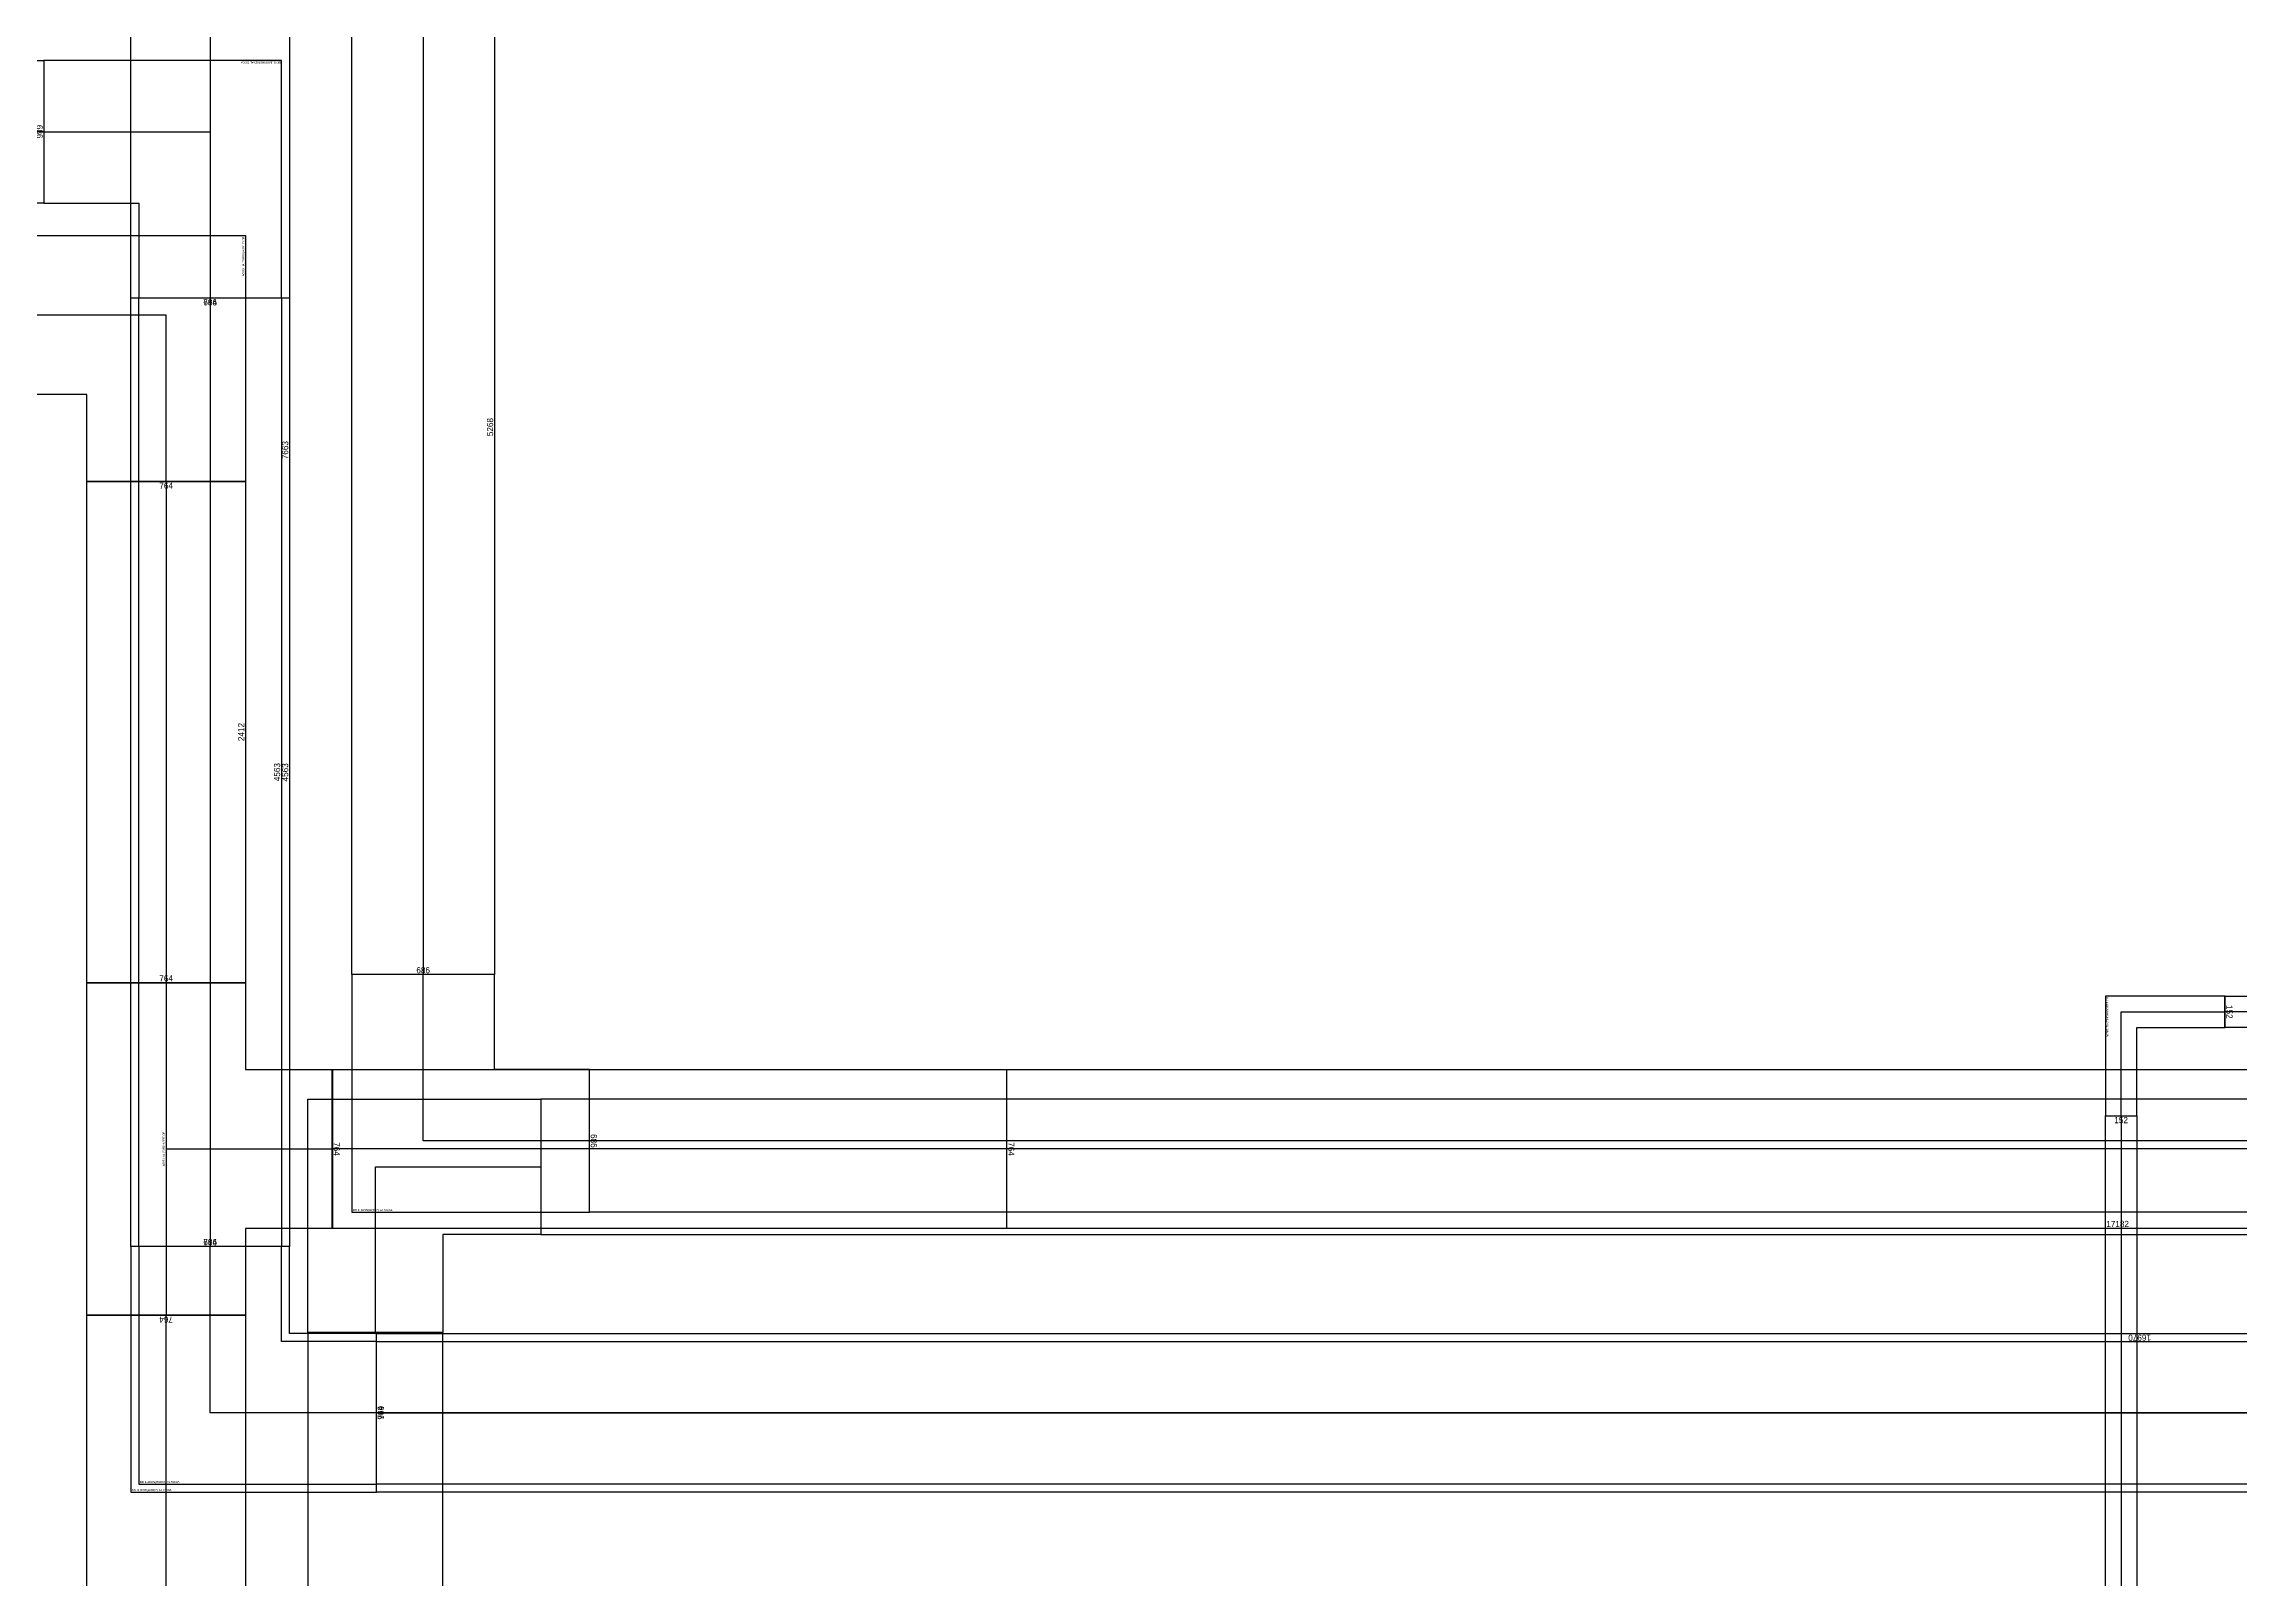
# Model space of a CAD drawing. Header units: millimetres. Extents: x 28486 to 374549, y -351975 to 868946.
# Drawn here: x 273830 to 284398, y -307168 to -299783 of the extents above; entities that cross this region are included whole.
import ezdxf
from ezdxf.enums import TextEntityAlignment as Align

# ---------------------------------------------------------------- set-up
doc = ezdxf.new("R2010")
doc.units = ezdxf.units.MM
doc.header["$LTSCALE"] = 150
doc.layers.get('Defpoints').update_dxf_attribs({"color": 150})
for name, color, linetype in [('-----27 Bus Duct_HV_6.6kV (추후 증설용)', 150, 'Continuous'), ('-----27 Bus Duct_HV_IT BACK UP A', 7, 'Continuous'), ('-----27 Bus Duct_LV_380-220V_IT BACK UP', 2, 'Continuous'), ('-----27 Bus Duct_LV_380-220V_LOAD BANK', 7, 'Continuous'), ('-----27 Bus Duct_LV_380-220V_UT', 41, 'Continuous'), ('-----27 Bus Duct_LV_380-220V_UT B', 71, 'Continuous')]:
    doc.layers.add(name, color=color, linetype=linetype)
doc.styles.add('ELEC', font='')
doc.styles.get("Standard").update_dxf_attribs({"font": ''})
doc.styles.get('ELEC').set_extended_font_data('Dotum')
doc.styles.get('Standard').set_extended_font_data('Dotum')
doc.dimstyles.new('전기통신참고용-치수', dxfattribs={"dimscale": 15, "dimtxt": 2, "dimasz": 0, "dimexe": 0, "dimexo": 0, "dimgap": 0.4, "dimtad": 4, "dimdec": 0, "dimzin": 0, "dimdsep": 46, "dimtxsty": 'Standard', "dimblk": 'NONE', "dimcen": 0, "dimse1": 1, "dimse2": 1, "dimsd1": 1, "dimsd2": 1, "dimclrd": 8, "dimclre": 8, "dimclrt": 8, "dimadec": 0, "dimazin": 0, "dimtfac": 1, "dimtdec": 0, "dimtix": 1, "dimtmove": 2, "dimatfit": 0, "dimldrblk": 'NONE', "dimfxl": 2, "dimtolj": 1, "dimtzin": 0, "dimarcsym": 0})

# ---------------------------------------------------------------- blocks, each defined once
blk = doc.blocks.new('*U15')
at = {"color": 0}
blk.add_lwpolyline([(-382, -382), (800, -382), (800, 382), (382, 382), (382, 800), (-382, 800)], close=True, dxfattribs=at)
at = {"color": 1}
blk.add_lwpolyline([(800, 0), (0, 0), (0, 800)], dxfattribs=at)
at = {"color": 0, "style": 'ELEC'}
blk.add_text('BD ELBOW(HORIZ)-AL 6300A', height=10, dxfattribs=at).set_placement((-377, -372), align=Align.MIDDLE_LEFT)
blk = doc.blocks.new('*U74')
at = {"color": 0}
blk.add_lwpolyline([(-343, -343), (800, -343), (800, 343), (343, 343), (343, 800), (-343, 800)], close=True, dxfattribs=at)
at = {"color": 1}
blk.add_lwpolyline([(800, 0), (0, 0), (0, 800)], dxfattribs=at)
at = {"color": 0, "style": 'ELEC'}
blk.add_text('BD ELBOW(HORIZ)-AL 5000A', height=10, dxfattribs=at).set_placement((-338, -333), align=Align.MIDDLE_LEFT)
blk = doc.blocks.new('*D34')
at = {"layer": 'Defpoints', "color": 0, "transparency": 16777216}
for p in [(0, 4485), (764, 4485), (764, 4485)]:
    blk.add_point(p, dxfattribs=at)
at = {"color": 0, "transparency": 16777216, "insert": (382, 4464), "char_height": 30, "attachment_point": 5}
blk.add_mtext('\\A1;{\\C0;764}', dxfattribs=at)
blk = doc.blocks.new('_None')
blk = doc.blocks.new('*D35')
at = {"layer": 'Defpoints', "color": 0, "transparency": 16777216}
for p in [(764, 4485), (764, 4485), (764, -78)]:
    blk.add_point(p, dxfattribs=at)
at = {"color": 0, "transparency": 16777216, "insert": (743, 2203), "char_height": 30, "attachment_point": 5, "rotation": 90}
blk.add_mtext('\\A1;{\\C0;4563}', dxfattribs=at)
blk = doc.blocks.new('*D36')
at = {"layer": 'Defpoints', "color": 0, "transparency": 16777216}
for p in [(0, -78), (764, -78), (764, -78)]:
    blk.add_point(p, dxfattribs=at)
at = {"color": 0, "transparency": 16777216, "insert": (382, -57), "char_height": 30, "attachment_point": 5}
blk.add_mtext('\\A1;{\\C0;764}', dxfattribs=at)
blk = doc.blocks.new('*D276')
at = {"layer": 'Defpoints', "color": 0, "transparency": 16777216}
for p in [(0, 6250), (686, 6250), (686, 6250)]:
    blk.add_point(p, dxfattribs=at)
at = {"color": 0, "transparency": 16777216, "insert": (343, 6229), "char_height": 30, "attachment_point": 5}
blk.add_mtext('\\A1;{\\C0;686}', dxfattribs=at)
blk = doc.blocks.new('*D277')
at = {"layer": 'Defpoints', "color": 0, "transparency": 16777216}
for p in [(686, 6250), (686, 6250), (686, 840)]:
    blk.add_point(p, dxfattribs=at)
at = {"color": 0, "transparency": 16777216, "insert": (665, 3545), "char_height": 30, "attachment_point": 5, "rotation": 90}
blk.add_mtext('\\A1;{\\C0;5410}', dxfattribs=at)
blk = doc.blocks.new('*D278')
at = {"layer": 'Defpoints', "color": 0, "transparency": 16777216}
for p in [(0, 840), (686, 840), (686, 840)]:
    blk.add_point(p, dxfattribs=at)
at = {"color": 0, "transparency": 16777216, "insert": (343, 861), "char_height": 30, "attachment_point": 5}
blk.add_mtext('\\A1;{\\C0;686}', dxfattribs=at)
blk = doc.blocks.new('*D668')
at = {"layer": 'Defpoints', "color": 0, "transparency": 16777216}
for p in [(686, 14824), (686, 14824), (686, -3746)]:
    blk.add_point(p, dxfattribs=at)
at = {"color": 0, "transparency": 16777216, "insert": (665, 5539), "char_height": 30, "attachment_point": 5, "rotation": 90}
blk.add_mtext('\\A1;{\\C0;18570}', dxfattribs=at)
blk = doc.blocks.new('*D669')
at = {"layer": 'Defpoints', "color": 0, "transparency": 16777216}
for p in [(0, -3746), (686, -3746), (686, -3746)]:
    blk.add_point(p, dxfattribs=at)
at = {"color": 0, "transparency": 16777216, "insert": (343, -3725), "char_height": 30, "attachment_point": 5}
blk.add_mtext('\\A1;{\\C0;686}', dxfattribs=at)
blk = doc.blocks.new('*D2079')
at = {"layer": 'Defpoints', "color": 0, "transparency": 16777216}
for p in [(0, 32406), (764, 32406), (764, 32406), (686, 8011), (686, 8011), (686, -17100)]:
    blk.add_point(p, dxfattribs=at)
at = {"color": 0, "transparency": 16777216, "insert": (382, 32384), "char_height": 30, "attachment_point": 5}
blk.add_mtext('\\A1;{\\C0;764}', dxfattribs=at)
at = {"color": 0, "transparency": 16777216, "insert": (665, -4545), "char_height": 30, "attachment_point": 5, "rotation": 90}
blk.add_mtext('\\A1;{\\C0;25111}', dxfattribs=at)
blk = doc.blocks.new('*D2080')
at = {"layer": 'Defpoints', "color": 0, "transparency": 16777216}
for p in [(764, 32406), (764, 32406), (764, 7255), (0, -17100), (686, -17100), (686, -17100)]:
    blk.add_point(p, dxfattribs=at)
at = {"color": 0, "transparency": 16777216, "insert": (743, 19830), "char_height": 30, "attachment_point": 5, "rotation": 90}
blk.add_mtext('\\A1;{\\C0;25151}', dxfattribs=at)
at = {"color": 0, "transparency": 16777216, "insert": (343, -17079), "char_height": 30, "attachment_point": 5}
blk.add_mtext('\\A1;{\\C0;686}', dxfattribs=at)
blk = doc.blocks.new('*D2081')
at = {"layer": 'Defpoints', "color": 0, "transparency": 16777216}
for p in [(0, 7255), (764, 7255), (764, 7255)]:
    blk.add_point(p, dxfattribs=at)
at = {"color": 0, "transparency": 16777216, "insert": (382, 7276), "char_height": 30, "attachment_point": 5}
blk.add_mtext('\\A1;{\\C0;764}', dxfattribs=at)
blk = doc.blocks.new('*D76')
at = {"layer": 'Defpoints', "color": 0, "transparency": 16777216}
for p in [(0, 4485), (686, 4485), (686, 4485)]:
    blk.add_point(p, dxfattribs=at)
at = {"color": 0, "transparency": 16777216, "insert": (343, 4464), "char_height": 30, "attachment_point": 5}
blk.add_mtext('\\A1;{\\C0;686}', dxfattribs=at)
blk = doc.blocks.new('*D77')
at = {"layer": 'Defpoints', "color": 0, "transparency": 16777216}
for p in [(686, 4485), (686, 4485), (686, -783)]:
    blk.add_point(p, dxfattribs=at)
at = {"color": 0, "transparency": 16777216, "insert": (665, 1851), "char_height": 30, "attachment_point": 5, "rotation": 90}
blk.add_mtext('\\A1;{\\C0;5268}', dxfattribs=at)
blk = doc.blocks.new('*D78')
at = {"layer": 'Defpoints', "color": 0, "transparency": 16777216}
for p in [(0, -783), (686, -783), (686, -783)]:
    blk.add_point(p, dxfattribs=at)
at = {"color": 0, "transparency": 16777216, "insert": (343, -762), "char_height": 30, "attachment_point": 5}
blk.add_mtext('\\A1;{\\C0;686}', dxfattribs=at)
blk = doc.blocks.new('*D989')
at = {"layer": 'Defpoints', "color": 0, "transparency": 16777216}
for p in [(686, 36723), (686, 36723), (686, -783)]:
    blk.add_point(p, dxfattribs=at)
at = {"color": 0, "transparency": 16777216, "insert": (665, 17970), "char_height": 30, "attachment_point": 5, "rotation": 90}
blk.add_mtext('\\A1;{\\C0;37506}', dxfattribs=at)
blk = doc.blocks.new('*D990')
at = {"layer": 'Defpoints', "color": 0, "transparency": 16777216}
for p in [(0, -783), (686, -783), (686, -783)]:
    blk.add_point(p, dxfattribs=at)
at = {"color": 0, "transparency": 16777216, "insert": (343, -762), "char_height": 30, "attachment_point": 5}
blk.add_mtext('\\A1;{\\C0;686}', dxfattribs=at)
blk = doc.blocks.new('*D101')
at = {"layer": 'Defpoints', "color": 0, "transparency": 16777216}
for p in [(0, 4485), (764, 4485), (764, 4485)]:
    blk.add_point(p, dxfattribs=at)
at = {"color": 0, "transparency": 16777216, "insert": (382, 4464), "char_height": 30, "attachment_point": 5}
blk.add_mtext('\\A1;{\\C0;764}', dxfattribs=at)
blk = doc.blocks.new('*D102')
at = {"layer": 'Defpoints', "color": 0, "transparency": 16777216}
for p in [(764, 4485), (764, 4485), (764, -3178)]:
    blk.add_point(p, dxfattribs=at)
at = {"color": 0, "transparency": 16777216, "insert": (743, 653), "char_height": 30, "attachment_point": 5, "rotation": 90}
blk.add_mtext('\\A1;{\\C0;7663}', dxfattribs=at)
blk = doc.blocks.new('*D103')
at = {"layer": 'Defpoints', "color": 0, "transparency": 16777216}
for p in [(0, -3178), (764, -3178), (764, -3178)]:
    blk.add_point(p, dxfattribs=at)
at = {"color": 0, "transparency": 16777216, "insert": (382, -3157), "char_height": 30, "attachment_point": 5}
blk.add_mtext('\\A1;{\\C0;764}', dxfattribs=at)
blk = doc.blocks.new('*D617')
at = {"layer": 'Defpoints', "color": 0, "transparency": 16777216}
for p in [(152, 34826), (152, 34826), (152, 22402)]:
    blk.add_point(p, dxfattribs=at)
at = {"color": 0, "transparency": 16777216, "insert": (131, 28614), "char_height": 30, "attachment_point": 5, "rotation": 90}
blk.add_mtext('\\A1;{\\C0;12424}', dxfattribs=at)
blk = doc.blocks.new('*D618')
at = {"layer": 'Defpoints', "color": 0, "transparency": 16777216}
for p in [(0, 22402), (152, 22402), (152, 22402)]:
    blk.add_point(p, dxfattribs=at)
at = {"color": 0, "transparency": 16777216, "insert": (76, 22423), "char_height": 30, "attachment_point": 5}
blk.add_mtext('\\A1;{\\C0;152}', dxfattribs=at)
blk = doc.blocks.new('*U68')
at = {"color": 0}
blk.add_lwpolyline([(-76, -76), (500, -76), (500, 76), (76, 76), (76, 500), (-76, 500)], close=True, dxfattribs=at)
at = {"color": 1}
blk.add_lwpolyline([(500, 0), (0, 0), (0, 500)], dxfattribs=at)
at = {"color": 0, "style": 'ELEC'}
blk.add_text('BD ELBOW(HORIZ)-AL 1000A', height=10, dxfattribs=at).set_placement((-71, -66), align=Align.MIDDLE_LEFT)
blk = doc.blocks.new('*D272')
at = {"layer": 'Defpoints', "color": 0, "transparency": 16777216}
for p in [(0, 6250), (686, 6250), (686, 6250)]:
    blk.add_point(p, dxfattribs=at)
at = {"color": 0, "transparency": 16777216, "insert": (343, 6229), "char_height": 30, "attachment_point": 5}
blk.add_mtext('\\A1;{\\C0;686}', dxfattribs=at)
blk = doc.blocks.new('*D273')
at = {"layer": 'Defpoints', "color": 0, "transparency": 16777216}
for p in [(686, 6250), (686, 6250), (686, 1687)]:
    blk.add_point(p, dxfattribs=at)
at = {"color": 0, "transparency": 16777216, "insert": (665, 3969), "char_height": 30, "attachment_point": 5, "rotation": 90}
blk.add_mtext('\\A1;{\\C0;4563}', dxfattribs=at)
blk = doc.blocks.new('*D274')
at = {"layer": 'Defpoints', "color": 0, "transparency": 16777216}
for p in [(0, 1687), (686, 1687), (686, 1687)]:
    blk.add_point(p, dxfattribs=at)
at = {"color": 0, "transparency": 16777216, "insert": (343, 1708), "char_height": 30, "attachment_point": 5}
blk.add_mtext('\\A1;{\\C0;686}', dxfattribs=at)
blk = doc.blocks.new('*D620')
at = {"layer": 'Defpoints', "color": 0, "transparency": 16777216}
for p in [(0, 34826), (152, 34826), (152, 34826)]:
    blk.add_point(p, dxfattribs=at)
at = {"color": 0, "transparency": 16777216, "insert": (76, 34805), "char_height": 30, "attachment_point": 5}
blk.add_mtext('\\A1;{\\C0;152}', dxfattribs=at)
blk = doc.blocks.new('*D621')
at = {"layer": 'Defpoints', "color": 0, "transparency": 16777216}
for p in [(152, 34826), (152, 34826), (152, 28540)]:
    blk.add_point(p, dxfattribs=at)
at = {"color": 0, "transparency": 16777216, "insert": (131, 31683), "char_height": 30, "attachment_point": 5, "rotation": 90}
blk.add_mtext('\\A1;{\\C0;6286}', dxfattribs=at)
blk = doc.blocks.new('*D622')
at = {"layer": 'Defpoints', "color": 0, "transparency": 16777216}
for p in [(0, 28540), (152, 28540), (152, 28540)]:
    blk.add_point(p, dxfattribs=at)
at = {"color": 0, "transparency": 16777216, "insert": (76, 28561), "char_height": 30, "attachment_point": 5}
blk.add_mtext('\\A1;{\\C0;152}', dxfattribs=at)
blk = doc.blocks.new('*U21')
at = {"color": 0}
blk.add_lwpolyline([(-800, -382), (-382, -382), (-382, -800), (382, -800), (382, -382), (800, -382), (800, 382), (-800, 382)], close=True, dxfattribs=at)
at = {"color": 1}
for points in [[(-800, 0), (800, 0)], [(0, 0), (0, -800)]]:
    blk.add_lwpolyline(points, dxfattribs=at)
at = {"color": 0, "style": 'ELEC'}
blk.add_text('BD TEE(HORIZ)-AL 6300A', height=10, dxfattribs=at).set_placement((0, 10), align=Align.MIDDLE)
blk = doc.blocks.new('*D44')
at = {"layer": 'Defpoints', "color": 0, "transparency": 16777216}
for p in [(0, 9633), (764, 9633), (764, 9633)]:
    blk.add_point(p, dxfattribs=at)
at = {"color": 0, "transparency": 16777216, "insert": (382, 9612), "char_height": 30, "attachment_point": 5}
blk.add_mtext('\\A1;{\\C0;764}', dxfattribs=at)
blk = doc.blocks.new('*D45')
at = {"layer": 'Defpoints', "color": 0, "transparency": 16777216}
for p in [(764, 9633), (764, 9633), (764, 7221)]:
    blk.add_point(p, dxfattribs=at)
at = {"color": 0, "transparency": 16777216, "insert": (743, 8427), "char_height": 30, "attachment_point": 5, "rotation": 90}
blk.add_mtext('\\A1;{\\C0;2412}', dxfattribs=at)
blk = doc.blocks.new('*D46')
at = {"layer": 'Defpoints', "color": 0, "transparency": 16777216}
for p in [(0, 7221), (764, 7221), (764, 7221)]:
    blk.add_point(p, dxfattribs=at)
at = {"color": 0, "transparency": 16777216, "insert": (382, 7242), "char_height": 30, "attachment_point": 5}
blk.add_mtext('\\A1;{\\C0;764}', dxfattribs=at)
blk = doc.blocks.new('*D744')
at = {"layer": 'Defpoints', "color": 0, "transparency": 16777216}
for p in [(0, 17788), (764, 17788), (764, 17788)]:
    blk.add_point(p, dxfattribs=at)
at = {"color": 0, "transparency": 16777216, "insert": (382, 17767), "char_height": 30, "attachment_point": 5}
blk.add_mtext('\\A1;{\\C0;764}', dxfattribs=at)
blk = doc.blocks.new('*D745')
at = {"layer": 'Defpoints', "color": 0, "transparency": 16777216}
for p in [(764, 17788), (764, 17788), (764, 818)]:
    blk.add_point(p, dxfattribs=at)
at = {"color": 0, "transparency": 16777216, "insert": (743, 9303), "char_height": 30, "attachment_point": 5, "rotation": 90}
blk.add_mtext('\\A1;{\\C0;16970}', dxfattribs=at)
blk = doc.blocks.new('*D2095')
at = {"layer": 'Defpoints', "color": 0, "transparency": 16777216}
for p in [(764, 12516), (764, 12516), (764, 12395), (764, 12395), (764, -1420), (764, -4666)]:
    blk.add_point(p, dxfattribs=at)
at = {"color": 0, "transparency": 16777216, "char_height": 30, "attachment_point": 5, "rotation": 90}
for s, insert in [('\\A1;{\\C0;13815}', (743, 5487)), ('\\A1;{\\C0;17182}', (743, 3925))]:
    blk.add_mtext(s, dxfattribs=dict(at, insert=insert))
blk = doc.blocks.new('*D2096')
at = {"layer": 'Defpoints', "color": 0, "transparency": 16777216}
for p in [(0, -1420), (764, -1420), (764, -1420), (0, -4666), (764, -4666), (764, -4666)]:
    blk.add_point(p, dxfattribs=at)
at = {"color": 0, "transparency": 16777216, "char_height": 30, "attachment_point": 5}
for insert in [(382, -1399), (382, -4645)]:
    blk.add_mtext('\\A1;{\\C0;764}', dxfattribs=dict(at, insert=insert))
blk = doc.blocks.new('A$C299894f3')
at = {"layer": '-----27 Bus Duct_HV_6.6kV (추후 증설용)'}
for p, q in [((472, 650, 0), (472, 1122, 0)), ((472, 1122, 0), (1122, 1122, 0)), ((797, 1122, 0), (797, 325, 0)), ((1122, 1122, 0), (1122, 0, 0)), ((0, 0, 0), (0, 650, 0)), ((0, 650, 0), (472, 650, 0)), ((797, 325, 0), (0, 325, 0)), ((1122, 0, 0), (0, 0, 0))]:
    blk.add_line(p, q, dxfattribs=at)
blk = doc.blocks.new('*U33')
at = {"color": 1}
blk.add_line((382, 4485), (382, -78), dxfattribs=at)
at = {"color": 0}
blk.add_lwpolyline([(764, -78), (0, -78), (0, 4485), (764, 4485)], close=True, dxfattribs=at)
for base, p1, p2, override, picture, middle in [((764, 4485), (0, 4485), (764, 4485), {"dimtxsty": 'Standard', "dimclrd": 0, "dimclre": 0, "dimclrt": 0}, '*D34', (382, 4464)), ((764, -78), (0, -78), (764, -78), {"dimtad": 1, "dimtxsty": 'Standard', "dimclrd": 0, "dimclre": 0, "dimclrt": 0}, '*D36', (382, -57))]:
    dim = blk.add_linear_dim(base=base, p1=p1, p2=p2, text='{\\C0;<>}', dimstyle='전기통신참고용-치수', override=override, dxfattribs=at)
    dim.commit()
    dim.dimension.update_dxf_attribs({"geometry": picture, "text_midpoint": middle})
dim = blk.add_linear_dim(base=(764, 4485), p1=(764, -78), p2=(764, 4485), angle=90, text='{\\C0;<>}', dimstyle='전기통신참고용-치수', override={"dimtad": 1, "dimtxsty": 'Standard', "dimclrd": 0, "dimclre": 0, "dimclrt": 0}, dxfattribs=at)
dim.commit()
dim.dimension.update_dxf_attribs({"geometry": '*D35', "text_midpoint": (743, 2203.5)})
blk = doc.blocks.new('*U275')
at = {"color": 1}
blk.add_line((343, 6250), (343, 840), dxfattribs=at)
at = {"color": 0}
blk.add_lwpolyline([(686, 840), (0, 840), (0, 6250), (686, 6250)], close=True, dxfattribs=at)
for base, p1, p2, override, picture, middle in [((686, 6250), (0, 6250), (686, 6250), {"dimtxsty": 'Standard', "dimclrd": 0, "dimclre": 0, "dimclrt": 0}, '*D276', (343, 6229)), ((686, 840), (0, 840), (686, 840), {"dimtad": 1, "dimtxsty": 'Standard', "dimclrd": 0, "dimclre": 0, "dimclrt": 0}, '*D278', (343, 861))]:
    dim = blk.add_linear_dim(base=base, p1=p1, p2=p2, text='{\\C0;<>}', dimstyle='전기통신참고용-치수', override=override, dxfattribs=at)
    dim.commit()
    dim.dimension.update_dxf_attribs({"geometry": picture, "text_midpoint": middle})
dim = blk.add_linear_dim(base=(686, 6250), p1=(686, 840), p2=(686, 6250), angle=90, text='{\\C0;<>}', dimstyle='전기통신참고용-치수', override={"dimtad": 1, "dimtxsty": 'Standard', "dimclrd": 0, "dimclre": 0, "dimclrt": 0}, dxfattribs=at)
dim.commit()
dim.dimension.update_dxf_attribs({"geometry": '*D277', "text_midpoint": (665, 3545)})
blk = doc.blocks.new('*U667')
at = {"color": 1}
blk.add_line((343, 14824.4), (343, -3745.6), dxfattribs=at)
at = {"color": 0}
blk.add_lwpolyline([(686, -3745.6), (0, -3745.6), (0, 14824.4), (686, 14824.4)], close=True, dxfattribs=at)
dim = blk.add_linear_dim(base=(686, 14824.4), p1=(686, -3745.6), p2=(686, 14824.4), angle=90, text='{\\C0;<>}', dimstyle='전기통신참고용-치수', override={"dimtad": 1, "dimtxsty": 'Standard', "dimclrd": 0, "dimclre": 0, "dimclrt": 0}, dxfattribs=at)
dim.commit()
dim.dimension.update_dxf_attribs({"geometry": '*D668', "text_midpoint": (665, 5539.4)})
dim = blk.add_linear_dim(base=(686, -3745.6), p1=(0, -3745.6), p2=(686, -3745.6), text='{\\C0;<>}', dimstyle='전기통신참고용-치수', override={"dimtad": 1, "dimtxsty": 'Standard', "dimclrd": 0, "dimclre": 0, "dimclrt": 0}, dxfattribs=at)
dim.commit()
dim.dimension.update_dxf_attribs({"geometry": '*D669', "text_midpoint": (343, -3724.6)})
blk = doc.blocks.new('*U2078')
at = {"color": 1}
blk.add_line((382, 32405.5), (382, 7254.7), dxfattribs=at)
at = {"color": 0}
blk.add_lwpolyline([(764, 7254.7), (0, 7254.7), (0, 32405.5), (764, 32405.5)], close=True, dxfattribs=at)
for base, p1, p2, override, picture, middle in [((764, 32405.5), (0, 32405.5), (764, 32405.5), {"dimtxsty": 'Standard', "dimclrd": 0, "dimclre": 0, "dimclrt": 0}, '*D2079', (382, 32384.5)), ((764, 7254.7), (0, 7254.7), (764, 7254.7), {"dimtad": 1, "dimtxsty": 'Standard', "dimclrd": 0, "dimclre": 0, "dimclrt": 0}, '*D2081', (382, 7275.7))]:
    dim = blk.add_linear_dim(base=base, p1=p1, p2=p2, text='{\\C0;<>}', dimstyle='전기통신참고용-치수', override=override, dxfattribs=at)
    dim.commit()
    dim.dimension.update_dxf_attribs({"geometry": picture, "text_midpoint": middle})
dim = blk.add_linear_dim(base=(764, 32405.5), p1=(764, 7254.7), p2=(764, 32405.5), angle=90, text='{\\C0;<>}', dimstyle='전기통신참고용-치수', override={"dimtad": 1, "dimtxsty": 'Standard', "dimclrd": 0, "dimclre": 0, "dimclrt": 0}, dxfattribs=at)
dim.commit()
dim.dimension.update_dxf_attribs({"geometry": '*D2080', "text_midpoint": (743, 19830.1)})
blk = doc.blocks.new('*U75')
at = {"color": 1}
blk.add_line((343, 4485), (343, -783.2), dxfattribs=at)
at = {"color": 0}
blk.add_lwpolyline([(686, -783.2), (0, -783.2), (0, 4485), (686, 4485)], close=True, dxfattribs=at)
for base, p1, p2, override, picture, middle in [((686, 4485), (0, 4485), (686, 4485), {"dimtxsty": 'Standard', "dimclrd": 0, "dimclre": 0, "dimclrt": 0}, '*D76', (343, 4464)), ((686, -783.2), (0, -783.2), (686, -783.2), {"dimtad": 1, "dimtxsty": 'Standard', "dimclrd": 0, "dimclre": 0, "dimclrt": 0}, '*D78', (343, -762.2))]:
    dim = blk.add_linear_dim(base=base, p1=p1, p2=p2, text='{\\C0;<>}', dimstyle='전기통신참고용-치수', override=override, dxfattribs=at)
    dim.commit()
    dim.dimension.update_dxf_attribs({"geometry": picture, "text_midpoint": middle})
dim = blk.add_linear_dim(base=(686, 4485), p1=(686, -783.2), p2=(686, 4485), angle=90, text='{\\C0;<>}', dimstyle='전기통신참고용-치수', override={"dimtad": 1, "dimtxsty": 'Standard', "dimclrd": 0, "dimclre": 0, "dimclrt": 0}, dxfattribs=at)
dim.commit()
dim.dimension.update_dxf_attribs({"geometry": '*D77', "text_midpoint": (665, 1850.9)})
blk = doc.blocks.new('*U987')
at = {"color": 1}
blk.add_line((343, 36722.9), (343, -783.2), dxfattribs=at)
at = {"color": 0}
blk.add_lwpolyline([(686, -783.2), (0, -783.2), (0, 36722.9), (686, 36722.9)], close=True, dxfattribs=at)
dim = blk.add_linear_dim(base=(686, 36722.9), p1=(686, -783.2), p2=(686, 36722.9), angle=90, text='{\\C0;<>}', dimstyle='전기통신참고용-치수', override={"dimtad": 1, "dimtxsty": 'Standard', "dimclrd": 0, "dimclre": 0, "dimclrt": 0}, dxfattribs=at)
dim.commit()
dim.dimension.update_dxf_attribs({"geometry": '*D989', "text_midpoint": (665, 17969.9)})
dim = blk.add_linear_dim(base=(686, -783.2), p1=(0, -783.2), p2=(686, -783.2), text='{\\C0;<>}', dimstyle='전기통신참고용-치수', override={"dimtad": 1, "dimtxsty": 'Standard', "dimclrd": 0, "dimclre": 0, "dimclrt": 0}, dxfattribs=at)
dim.commit()
dim.dimension.update_dxf_attribs({"geometry": '*D990', "text_midpoint": (343, -762.2)})
blk = doc.blocks.new('*U100')
at = {"color": 1}
blk.add_line((382, 4485), (382, -3178), dxfattribs=at)
at = {"color": 0}
blk.add_lwpolyline([(764, -3178), (0, -3178), (0, 4485), (764, 4485)], close=True, dxfattribs=at)
for base, p1, p2, override, picture, middle in [((764, 4485), (0, 4485), (764, 4485), {"dimtxsty": 'Standard', "dimclrd": 0, "dimclre": 0, "dimclrt": 0}, '*D101', (382, 4464)), ((764, -3178), (0, -3178), (764, -3178), {"dimtad": 1, "dimtxsty": 'Standard', "dimclrd": 0, "dimclre": 0, "dimclrt": 0}, '*D103', (382, -3157))]:
    dim = blk.add_linear_dim(base=base, p1=p1, p2=p2, text='{\\C0;<>}', dimstyle='전기통신참고용-치수', override=override, dxfattribs=at)
    dim.commit()
    dim.dimension.update_dxf_attribs({"geometry": picture, "text_midpoint": middle})
dim = blk.add_linear_dim(base=(764, 4485), p1=(764, -3178), p2=(764, 4485), angle=90, text='{\\C0;<>}', dimstyle='전기통신참고용-치수', override={"dimtad": 1, "dimtxsty": 'Standard', "dimclrd": 0, "dimclre": 0, "dimclrt": 0}, dxfattribs=at)
dim.commit()
dim.dimension.update_dxf_attribs({"geometry": '*D102', "text_midpoint": (743, 653.5)})
blk = doc.blocks.new('*U615')
at = {"color": 1}
blk.add_line((76, 34825.8), (76, 22401.8), dxfattribs=at)
at = {"color": 0}
blk.add_lwpolyline([(152, 22401.8), (0, 22401.8), (0, 34825.8), (152, 34825.8)], close=True, dxfattribs=at)
dim = blk.add_linear_dim(base=(152, 34825.8), p1=(152, 22401.8), p2=(152, 34825.8), angle=90, text='{\\C0;<>}', dimstyle='전기통신참고용-치수', override={"dimtad": 1, "dimtxsty": 'Standard', "dimclrd": 0, "dimclre": 0, "dimclrt": 0}, dxfattribs=at)
dim.commit()
dim.dimension.update_dxf_attribs({"geometry": '*D617', "text_midpoint": (131, 28613.8)})
dim = blk.add_linear_dim(base=(152, 22401.8), p1=(0, 22401.8), p2=(152, 22401.8), text='{\\C0;<>}', dimstyle='전기통신참고용-치수', override={"dimtad": 1, "dimtxsty": 'Standard', "dimclrd": 0, "dimclre": 0, "dimclrt": 0}, dxfattribs=at)
dim.commit()
dim.dimension.update_dxf_attribs({"geometry": '*D618', "text_midpoint": (76, 22422.8)})
blk = doc.blocks.new('*U271')
at = {"color": 1}
blk.add_line((343, 6250), (343, 1687), dxfattribs=at)
at = {"color": 0}
blk.add_lwpolyline([(686, 1687), (0, 1687), (0, 6250), (686, 6250)], close=True, dxfattribs=at)
for base, p1, p2, override, picture, middle in [((686, 6250), (0, 6250), (686, 6250), {"dimtxsty": 'Standard', "dimclrd": 0, "dimclre": 0, "dimclrt": 0}, '*D272', (343, 6229)), ((686, 1687), (0, 1687), (686, 1687), {"dimtad": 1, "dimtxsty": 'Standard', "dimclrd": 0, "dimclre": 0, "dimclrt": 0}, '*D274', (343, 1708))]:
    dim = blk.add_linear_dim(base=base, p1=p1, p2=p2, text='{\\C0;<>}', dimstyle='전기통신참고용-치수', override=override, dxfattribs=at)
    dim.commit()
    dim.dimension.update_dxf_attribs({"geometry": picture, "text_midpoint": middle})
dim = blk.add_linear_dim(base=(686, 6250), p1=(686, 1687), p2=(686, 6250), angle=90, text='{\\C0;<>}', dimstyle='전기통신참고용-치수', override={"dimtad": 1, "dimtxsty": 'Standard', "dimclrd": 0, "dimclre": 0, "dimclrt": 0}, dxfattribs=at)
dim.commit()
dim.dimension.update_dxf_attribs({"geometry": '*D273', "text_midpoint": (665, 3968.5)})
blk = doc.blocks.new('*U619')
at = {"color": 1}
blk.add_line((76, 34825.8), (76, 28539.8), dxfattribs=at)
at = {"color": 0}
blk.add_lwpolyline([(152, 28539.8), (0, 28539.8), (0, 34825.8), (152, 34825.8)], close=True, dxfattribs=at)
for base, p1, p2, override, picture, middle in [((152, 34825.8), (0, 34825.8), (152, 34825.8), {"dimtxsty": 'Standard', "dimclrd": 0, "dimclre": 0, "dimclrt": 0}, '*D620', (76, 34804.7)), ((152, 28539.8), (0, 28539.8), (152, 28539.8), {"dimtad": 1, "dimtxsty": 'Standard', "dimclrd": 0, "dimclre": 0, "dimclrt": 0}, '*D622', (76, 28560.8))]:
    dim = blk.add_linear_dim(base=base, p1=p1, p2=p2, text='{\\C0;<>}', dimstyle='전기통신참고용-치수', override=override, dxfattribs=at)
    dim.commit()
    dim.dimension.update_dxf_attribs({"geometry": picture, "text_midpoint": middle})
dim = blk.add_linear_dim(base=(152, 34825.8), p1=(152, 28539.8), p2=(152, 34825.8), angle=90, text='{\\C0;<>}', dimstyle='전기통신참고용-치수', override={"dimtad": 1, "dimtxsty": 'Standard', "dimclrd": 0, "dimclre": 0, "dimclrt": 0}, dxfattribs=at)
dim.commit()
dim.dimension.update_dxf_attribs({"geometry": '*D621', "text_midpoint": (131, 31682.8)})
blk = doc.blocks.new('*U43')
at = {"color": 1}
blk.add_line((382, 9632.8), (382, 7220.7), dxfattribs=at)
at = {"color": 0}
blk.add_lwpolyline([(764, 7220.7), (0, 7220.7), (0, 9632.8), (764, 9632.8)], close=True, dxfattribs=at)
for base, p1, p2, override, picture, middle in [((764, 9632.8), (0, 9632.8), (764, 9632.8), {"dimtxsty": 'Standard', "dimclrd": 0, "dimclre": 0, "dimclrt": 0}, '*D44', (382, 9611.8)), ((764, 7220.7), (0, 7220.7), (764, 7220.7), {"dimtad": 1, "dimtxsty": 'Standard', "dimclrd": 0, "dimclre": 0, "dimclrt": 0}, '*D46', (382, 7241.7))]:
    dim = blk.add_linear_dim(base=base, p1=p1, p2=p2, text='{\\C0;<>}', dimstyle='전기통신참고용-치수', override=override, dxfattribs=at)
    dim.commit()
    dim.dimension.update_dxf_attribs({"geometry": picture, "text_midpoint": middle})
dim = blk.add_linear_dim(base=(764, 9632.8), p1=(764, 7220.7), p2=(764, 9632.8), angle=90, text='{\\C0;<>}', dimstyle='전기통신참고용-치수', override={"dimtad": 1, "dimtxsty": 'Standard', "dimclrd": 0, "dimclre": 0, "dimclrt": 0}, dxfattribs=at)
dim.commit()
dim.dimension.update_dxf_attribs({"geometry": '*D45', "text_midpoint": (743, 8426.8)})
blk = doc.blocks.new('*U743')
at = {"color": 1}
blk.add_line((382, 17788), (382, 818), dxfattribs=at)
at = {"color": 0}
blk.add_lwpolyline([(764, 818), (0, 818), (0, 17788), (764, 17788)], close=True, dxfattribs=at)
dim = blk.add_linear_dim(base=(764, 17788), p1=(0, 17788), p2=(764, 17788), text='{\\C0;<>}', dimstyle='전기통신참고용-치수', override={"dimtxsty": 'Standard', "dimclrd": 0, "dimclre": 0, "dimclrt": 0}, dxfattribs=at)
dim.commit()
dim.dimension.update_dxf_attribs({"geometry": '*D744', "text_midpoint": (382, 17767)})
dim = blk.add_linear_dim(base=(764, 17788), p1=(764, 818), p2=(764, 17788), angle=90, text='{\\C0;<>}', dimstyle='전기통신참고용-치수', override={"dimtad": 1, "dimtxsty": 'Standard', "dimclrd": 0, "dimclre": 0, "dimclrt": 0}, dxfattribs=at)
dim.commit()
dim.dimension.update_dxf_attribs({"geometry": '*D745', "text_midpoint": (743, 9303)})
blk = doc.blocks.new('*U2093')
at = {"color": 1}
for p, q in [((382, 12515.7), (382, -4666.3)), ((382, 12394.8), (382, -1420.2))]:
    blk.add_line(p, q, dxfattribs=at)
at = {"color": 0}
for points in [[(764, -4666.3), (0, -4666.3), (0, 12515.7), (764, 12515.7)], [(764, -1420.2), (0, -1420.2), (0, 12394.8), (764, 12394.8)]]:
    blk.add_lwpolyline(points, close=True, dxfattribs=at)
for base, p1, p2, middle in [((764, 12515.7), (764, -4666.3), (764, 12515.7), (743, 3924.7)), ((764, 12394.8), (764, -1420.2), (764, 12394.8), (743, 5487.3))]:
    dim = blk.add_linear_dim(base=base, p1=p1, p2=p2, angle=90, text='{\\C0;<>}', dimstyle='전기통신참고용-치수', override={"dimtad": 1, "dimtxsty": 'Standard', "dimclrd": 0, "dimclre": 0, "dimclrt": 0}, dxfattribs=at)
    dim.commit()
    dim.dimension.update_dxf_attribs({"geometry": '*D2095', "text_midpoint": middle})
for base, p1, p2, middle in [((764, -4666.3), (0, -4666.3), (764, -4666.3), (382, -4645.3)), ((764, -1420.2), (0, -1420.2), (764, -1420.2), (382, -1399.1))]:
    dim = blk.add_linear_dim(base=base, p1=p1, p2=p2, text='{\\C0;<>}', dimstyle='전기통신참고용-치수', override={"dimtad": 1, "dimtxsty": 'Standard', "dimclrd": 0, "dimclre": 0, "dimclrt": 0}, dxfattribs=at)
    dim.commit()
    dim.dimension.update_dxf_attribs({"geometry": '*D2096', "text_midpoint": middle})

msp = doc.modelspace()

# ---------------------------------------------------------------- linework, layer by layer
at = {"layer": '-----27 Bus Duct_HV_6.6kV (추후 증설용)', "elevation": 0}
for points in [[(320553, -305510), (320553, -304860), (276222, -304860), (276222, -305510)], [(275100, -324753), (275750, -324753), (275750, -305982), (275100, -305982)]]:
    msp.add_lwpolyline(points, close=True, dxfattribs=at)

# ---------------------------------------------------------------- block references
at = {"layer": '-----27 Bus Duct_HV_6.6kV (추후 증설용)', "rotation": 180}
msp.add_blockref('A$C299894f3', (276222, -304860), dxfattribs=at)
at = {"layer": '-----27 Bus Duct_HV_IT BACK UP A', "rotation": 270}
for name, p in [('*U68', (283826, -304439)), ('*U615', (261924, -304363))]:
    msp.add_blockref(name, p, dxfattribs=at)
at = {"layer": '-----27 Bus Duct_HV_IT BACK UP A'}
msp.add_blockref('*U619', (283750, -339765), dxfattribs=at)
at = {"layer": '-----27 Bus Duct_LV_380-220V_IT BACK UP'}
for name, p, rotation in [('*U275', (267580, -299862), 270), ('*U74', (274630, -300205), 180), ('*U667', (279176, -306025), 270)]:
    msp.add_blockref(name, p, dxfattribs=dict(at, rotation=rotation))
for name, p in [('*U271', (274287, -307255)), ('*U74', (274630, -306368))]:
    msp.add_blockref(name, p, dxfattribs=at)
at = {"layer": '-----27 Bus Duct_LV_380-220V_LOAD BANK'}
for name, p, rotation in [('*U2078', (274800, -298644), 180), ('*U2093', (279884, -304717, 0), 270)]:
    msp.add_blockref(name, p, dxfattribs=dict(at, rotation=rotation))
at = {"layer": '-----27 Bus Duct_LV_380-220V_LOAD BANK', "xscale": -1, "rotation": 90}
for name, p in [('*U15', (274418, -301087)), ('*U21', (274418, -305099))]:
    msp.add_blockref(name, p, dxfattribs=at)
at = {"layer": '-----27 Bus Duct_LV_380-220V_LOAD BANK'}
msp.add_blockref('*U43', (274036, -311520), dxfattribs=at)
at = {"layer": '-----27 Bus Duct_LV_380-220V_UT'}
for name, p in [('*U100', (274248, -302390)), ('*U33', (274248, -305490)), ('*U15', (274630, -306368)), ('*U15', (274630, -306368))]:
    msp.add_blockref(name, p, dxfattribs=at)
at = {"layer": '-----27 Bus Duct_LV_380-220V_UT', "rotation": 89.99999999999999}
msp.add_blockref('*U743', (293218, -306750, 0), dxfattribs=at)
at = {"layer": '-----27 Bus Duct_LV_380-220V_UT B'}
for name, p in [('*U75', (275312, -303477)), ('*U74', (275655, -305060))]:
    msp.add_blockref(name, p, dxfattribs=at)
at = {"layer": '-----27 Bus Duct_LV_380-220V_UT B', "rotation": 270}
msp.add_blockref('*U987', (277238, -304717), dxfattribs=at)

doc.saveas('drawing.dxf')
